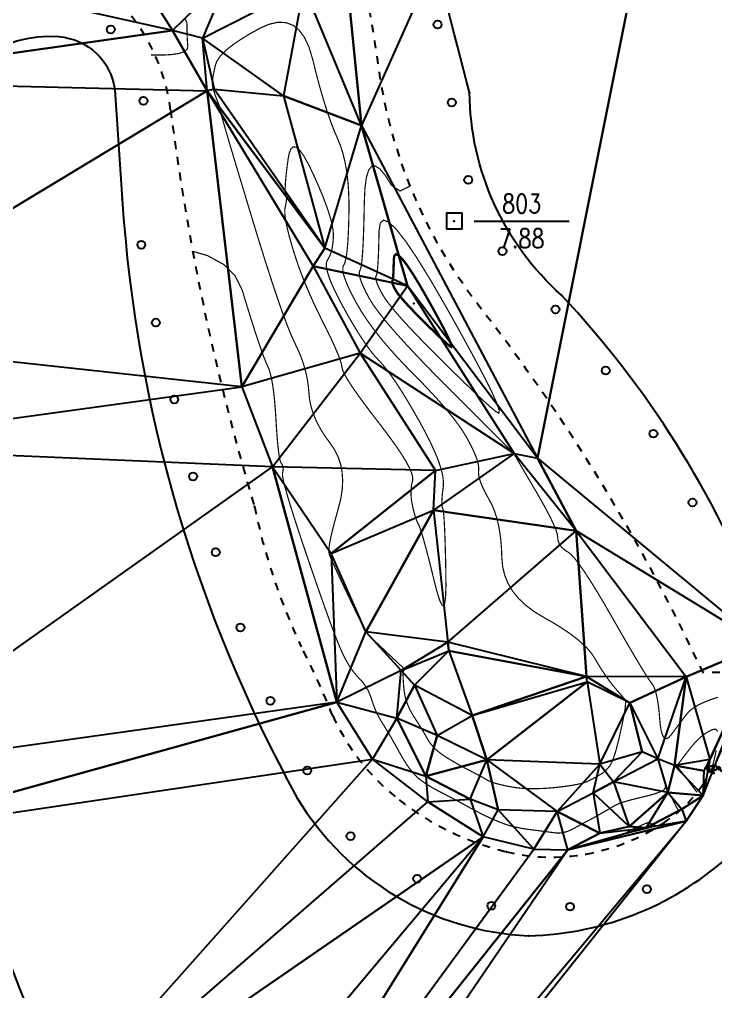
# Model space of a CAD drawing. Extents: x 1060 to 1934, y 610 to 1562.
# Drawn here: x 1314.8 to 1358.7, y 727.5 to 788.9 of the extents above; entities that cross this region are included whole.
import ezdxf
from ezdxf.enums import TextEntityAlignment as Align

# ---------------------------------------------------------------- set-up
doc = ezdxf.new("R2010")
doc.units = 0
doc.header["$LTSCALE"] = 0.5
doc.header["$PDSIZE"] = 0.2
doc.linetypes.add('X6', pattern=[2, 1, -1])
doc.layers.get('0').update_dxf_attribs({"linetype": 'CONTINUOUS'})
for name, color, linetype in [('COMPONENT', 4, 'CONTINUOUS'), ('DGX', 2, 'CONTINUOUS'), ('DLSS', 4, 'CONTINUOUS'), ('KZD', 1, 'CONTINUOUS'), ('SJW', 1, 'CONTINUOUS'), ('SXSS', 5, 'CONTINUOUS'), ('ZBTZ', 3, 'CONTINUOUS'), ('ZDH', 1, 'CONTINUOUS')]:
    doc.layers.add(name, color=color, linetype=linetype)
doc.styles.add('HZ', font='rs.shx', dxfattribs={"width": 0.8, "bigfont": 'hztxt.shx'})

# ---------------------------------------------------------------- blocks, each defined once
blk = doc.blocks.new('gcbj0612')
for p, q in [((-0.75, 0.26), (0.16, 0.53)), ((-0.57, -0.34), (0.34, -0.07))]:
    blk.add_line(p, q)
at = {"flags": 128}
for points in [[(-0.73, 0.26), (-0.77, 0.25), (-0.79, 0.23), (-0.81, 0.19), (-0.83, 0.15), (-0.84, 0.1), (-0.84, 0.05), (-0.84, -0.01), (-0.83, -0.07), (-0.81, -0.12), (-0.79, -0.18), (-0.77, -0.23), (-0.74, -0.27), (-0.7, -0.3), (-0.67, -0.33), (-0.63, -0.34), (-0.6, -0.34), (-0.57, -0.34), (-0.54, -0.32), (-0.51, -0.29), (-0.49, -0.25), (-0.48, -0.2), (-0.47, -0.15), (-0.47, -0.1), (-0.48, -0.04), (-0.49, 0.02), (-0.51, 0.07), (-0.54, 0.13), (-0.56, 0.17), (-0.6, 0.21), (-0.63, 0.24), (-0.67, 0.26), (-0.7, 0.27)], [(-0.71, 0.18), (-0.72, 0.17), (-0.75, 0.12), (-0.75, 0.04), (-0.74, -0.06), (-0.7, -0.15), (-0.66, -0.22), (-0.62, -0.25), (-0.6, -0.26), (-0.59, -0.24), (-0.57, -0.2), (-0.56, -0.12), (-0.58, -0.02), (-0.61, 0.08), (-0.66, 0.14), (-0.7, 0.17)]]:
    blk.add_lwpolyline(points, close=True, dxfattribs=at)
blk.add_lwpolyline([(0.3, -0.08), (0.33, -0.07), (0.36, -0.05), (0.38, -0.02), (0.4, 0.02), (0.41, 0.07), (0.42, 0.12), (0.41, 0.18), (0.41, 0.23), (0.39, 0.29), (0.37, 0.35), (0.35, 0.4), (0.32, 0.44), (0.28, 0.48), (0.25, 0.51), (0.21, 0.52), (0.18, 0.53), (0.15, 0.52)], dxfattribs=at)
at = {"extrusion": (0, 0, -1), "flags": 128}
blk.add_lwpolyline([(-0.4, 0.25), (-0.51, 0.28), (-0.61, 0.29), (-0.69, 0.27), (-0.77, 0.2), (-0.81, 0.09), (-0.82, -0.01), (-0.8, -0.06), (-0.76, -0.08), (-0.7, -0.09), (-0.64, -0.09), (-0.59, -0.07), (-0.57, -0.04), (-0.59, -0.01), (-0.63, 0.02), (-0.69, 0.03), (-0.75, 0.03), (-0.79, 0.02), (-0.84, -0.01), (-0.89, -0.1), (-0.91, -0.19), (-0.9, -0.29), (-0.87, -0.38)], dxfattribs=at)
blk.add_lwpolyline([(-0.09, -0.2), (-0.22, -0.54), (0.05, -0.54)], close=True)
blk = doc.blocks.new('gc170')
at = {"linetype": 'Continuous'}
blk.add_circle((0, 0), 0.5, dxfattribs=at)
blk = doc.blocks.new('gc115')
blk.add_lwpolyline([(-1, -1), (1, -1), (1, 1), (-1, 1)], close=True)
blk.add_point((0, 0))

msp = doc.modelspace()

# ---------------------------------------------------------------- linework, layer by layer
at = {"layer": 'DGX', "linetype": 'Continuous', "const_width": 0.075, "flags": 128}
for points, elevation in [([(1323.096, 786.656), (1323.819, 786.653), (1324.407, 786.686), (1324.861, 786.755), (1325.18, 786.861), (1325.365, 787.003), (1325.416, 787.181), (1325.4, 787.373), (1325.387, 787.56), (1325.377, 787.739), (1325.37, 787.912), (1325.365, 788.079), (1325.363, 788.238), (1325.363, 788.391), (1325.366, 788.538), (1325.351, 788.684), (1325.297, 788.836), (1325.202, 788.995)], 8.5), ([(1339.457, 778.381), (1338.803, 778.066), (1338.27, 778.43), (1337.882, 779.053), (1337.544, 779.46), (1337.256, 779.65), (1337.017, 779.623), (1336.827, 779.38), (1336.688, 778.92), (1336.597, 778.243), (1336.557, 777.349), (1336.539, 776.406), (1336.516, 775.578), (1336.488, 774.866), (1336.456, 774.27), (1336.419, 773.79), (1336.378, 773.426), (1336.332, 773.178), (1336.281, 773.047), (1336.243, 772.954), (1336.238, 772.825), (1336.264, 772.66), (1336.323, 772.457), (1336.413, 772.217), (1336.535, 771.941), (1336.689, 771.628), (1336.875, 771.278), (1337.129, 770.868), (1337.488, 770.374), (1337.952, 769.796), (1338.52, 769.134), (1339.193, 768.389), (1339.97, 767.559), (1340.852, 766.646), (1341.839, 765.65), (1342.813, 764.676), (1343.657, 763.831), (1344.372, 763.117), (1344.957, 762.531), (1345.412, 762.076), (1345.737, 761.75), (1345.933, 761.553), (1345.999, 761.486), (1346, 761.484), (1346.001, 761.482), (1346.002, 761.48), (1346.003, 761.479), (1346.003, 761.477), (1346.004, 761.476), (1346.004, 761.475), (1346.004, 761.474), (1346.025, 761.436), (1346.089, 761.326), (1346.197, 761.142), (1346.347, 760.885), (1346.541, 760.555), (1346.778, 760.152), (1347.057, 759.675), (1347.38, 759.126), (1347.703, 758.567), (1347.983, 758.063), (1348.22, 757.615), (1348.415, 757.221), (1348.567, 756.883), (1348.677, 756.6), (1348.744, 756.371), (1348.768, 756.198), (1348.78, 756.056), (1348.812, 755.921), (1348.864, 755.794), (1348.935, 755.674), (1349.025, 755.561), (1349.135, 755.455), (1349.265, 755.357), (1349.414, 755.267), (1349.596, 755.126), (1349.825, 754.879), (1350.102, 754.525), (1350.426, 754.065), (1350.798, 753.498), (1351.216, 752.824), (1351.682, 752.043), (1352.195, 751.156), (1352.703, 750.268), (1353.156, 749.484), (1353.554, 748.804), (1353.895, 748.229), (1354.181, 747.759), (1354.411, 747.392), (1354.586, 747.131), (1354.705, 746.973), (1354.792, 746.846), (1354.873, 746.676), (1354.946, 746.462), (1355.012, 746.205), (1355.071, 745.905), (1355.123, 745.561), (1355.168, 745.173), (1355.205, 744.742), (1355.246, 744.33), (1355.301, 743.999), (1355.37, 743.749), (1355.452, 743.58), (1355.549, 743.492), (1355.659, 743.485), (1355.783, 743.559), (1355.921, 743.715), (1356.063, 743.907), (1356.201, 744.092), (1356.335, 744.271), (1356.465, 744.443), (1356.59, 744.609), (1356.71, 744.767), (1356.827, 744.919), (1356.938, 745.064), (1357.065, 745.204), (1357.224, 745.341), (1357.417, 745.475), (1357.643, 745.606), (1357.902, 745.733), (1358.194, 745.857), (1358.52, 745.978), (1358.878, 746.096)], 8.5), ([(1356.442, 738.921), (1356.4, 738.96), (1356.356, 739.012), (1356.31, 739.078), (1356.262, 739.158), (1356.211, 739.251), (1356.158, 739.357), (1356.106, 739.465), (1356.059, 739.563), (1356.017, 739.651), (1355.979, 739.729), (1355.946, 739.796), (1355.917, 739.853), (1355.893, 739.9), (1355.874, 739.937), (1355.858, 739.968), (1355.843, 739.996), (1355.829, 740.021), (1355.816, 740.044), (1355.804, 740.064), (1355.793, 740.082), (1355.783, 740.096), (1355.774, 740.109), (1355.765, 740.122), (1355.754, 740.141), (1355.742, 740.164), (1355.728, 740.192), (1355.713, 740.225), (1355.697, 740.263), (1355.679, 740.306), (1355.66, 740.354), (1355.64, 740.398), (1355.622, 740.428), (1355.605, 740.446), (1355.589, 740.45), (1355.574, 740.441), (1355.561, 740.419), (1355.549, 740.384), (1355.538, 740.336), (1355.507, 740.28), (1355.434, 740.22), (1355.319, 740.157), (1355.163, 740.091), (1354.965, 740.022), (1354.725, 739.949), (1354.444, 739.874), (1354.12, 739.795), (1353.793, 739.716), (1353.497, 739.641), (1353.234, 739.57), (1353.003, 739.503), (1352.804, 739.44), (1352.637, 739.381), (1352.503, 739.325), (1352.401, 739.273), (1352.315, 739.223), (1352.226, 739.171), (1352.135, 739.118), (1352.043, 739.064), (1351.948, 739.009), (1351.851, 738.952), (1351.752, 738.895), (1351.651, 738.836), (1351.548, 738.776), (1351.443, 738.716), (1351.336, 738.655), (1351.226, 738.594), (1351.115, 738.532), (1351.001, 738.47), (1350.884, 738.407), (1350.766, 738.344), (1350.645, 738.28), (1350.521, 738.213), (1350.394, 738.145), (1350.264, 738.074), (1350.13, 738.002), (1349.994, 737.928), (1349.854, 737.851), (1349.711, 737.773), (1349.567, 737.7), (1349.422, 737.64), (1349.276, 737.592), (1349.13, 737.557), (1348.984, 737.534), (1348.837, 737.524), (1348.69, 737.526), (1348.542, 737.54), (1348.388, 737.562), (1348.223, 737.584), (1348.046, 737.608), (1347.857, 737.633), (1347.658, 737.659), (1347.446, 737.686), (1347.224, 737.714), (1346.989, 737.743), (1346.754, 737.775), (1346.527, 737.811), (1346.308, 737.852), (1346.099, 737.897), (1345.898, 737.946), (1345.705, 738), (1345.522, 738.058), (1345.347, 738.12), (1345.177, 738.185), (1345.011, 738.251), (1344.847, 738.319), (1344.685, 738.388), (1344.526, 738.459), (1344.37, 738.53), (1344.217, 738.603), (1344.066, 738.677), (1343.917, 738.752), (1343.77, 738.828), (1343.624, 738.904), (1343.479, 738.98), (1343.336, 739.057), (1343.194, 739.134), (1343.053, 739.212), (1342.914, 739.29), (1342.769, 739.371), (1342.612, 739.456), (1342.444, 739.547), (1342.263, 739.643), (1342.071, 739.745), (1341.867, 739.851), (1341.65, 739.962), (1341.422, 740.079), (1341.194, 740.197), (1340.979, 740.314), (1340.777, 740.43), (1340.587, 740.546), (1340.41, 740.659), (1340.245, 740.772), (1340.093, 740.884), (1339.954, 740.995), (1339.819, 741.117), (1339.68, 741.264), (1339.536, 741.435), (1339.388, 741.63), (1339.236, 741.85), (1339.079, 742.095), (1338.917, 742.364), (1338.752, 742.657), (1338.588, 742.953), (1338.432, 743.231), (1338.285, 743.49), (1338.146, 743.731), (1338.015, 743.954), (1337.892, 744.158), (1337.777, 744.344), (1337.671, 744.511), (1337.571, 744.672), (1337.477, 744.838), (1337.388, 745.01), (1337.304, 745.186), (1337.226, 745.369), (1337.153, 745.556), (1337.085, 745.749), (1337.023, 745.947), (1336.958, 746.144), (1336.883, 746.333), (1336.798, 746.513), (1336.704, 746.686), (1336.599, 746.851), (1336.485, 747.007), (1336.361, 747.156), (1336.226, 747.296), (1336.088, 747.441), (1335.952, 747.601), (1335.817, 747.777), (1335.684, 747.969), (1335.552, 748.177), (1335.422, 748.401), (1335.294, 748.641), (1335.168, 748.896), (1335.024, 749.221), (1334.843, 749.668), (1334.624, 750.237), (1334.368, 750.927), (1334.076, 751.74), (1333.745, 752.675), (1333.378, 753.732), (1332.973, 754.911), (1332.578, 756.08), (1332.24, 757.105), (1331.957, 757.987), (1331.731, 758.726), (1331.562, 759.322), (1331.449, 759.775), (1331.392, 760.085), (1331.391, 760.252), (1331.414, 760.345), (1331.428, 760.433), (1331.432, 760.518), (1331.426, 760.598), (1331.412, 760.674), (1331.388, 760.746), (1331.354, 760.814), (1331.311, 760.877), (1331.264, 760.975), (1331.218, 761.145), (1331.174, 761.389), (1331.132, 761.705), (1331.09, 762.094), (1331.051, 762.556), (1331.012, 763.091), (1330.975, 763.699), (1330.935, 764.314), (1330.888, 764.873), (1330.833, 765.375), (1330.771, 765.821), (1330.701, 766.209), (1330.623, 766.541), (1330.538, 766.816), (1330.446, 767.034), (1330.337, 767.274), (1330.202, 767.615), (1330.042, 768.058), (1329.856, 768.601), (1329.644, 769.246), (1329.406, 769.991), (1329.143, 770.838), (1328.855, 771.786), (1328.41, 772.696), (1327.678, 773.43), (1326.66, 773.987), (1325.723, 774.26)], 8.5), ([(1358.862, 743.93), (1358.77, 744.066), (1358.618, 744.074), (1358.435, 744.005), (1358.25, 743.911), (1358.063, 743.793), (1357.874, 743.649), (1357.683, 743.481), (1357.49, 743.288), (1357.296, 743.07), (1357.099, 742.827), (1356.914, 742.587), (1356.753, 742.378), (1356.616, 742.201), (1356.504, 742.054), (1356.417, 741.939), (1356.353, 741.854), (1356.314, 741.801), (1356.3, 741.779), (1356.302, 741.767), (1356.312, 741.746), (1356.33, 741.716), (1356.356, 741.677), (1356.391, 741.628), (1356.433, 741.57), (1356.484, 741.502), (1356.543, 741.425), (1356.61, 741.339), (1356.682, 741.245), (1356.761, 741.143), (1356.846, 741.032), (1356.938, 740.912), (1357.036, 740.785), (1357.14, 740.649), (1357.25, 740.504), (1357.357, 740.364), (1357.451, 740.24), (1357.531, 740.132), (1357.561, 740.092)], 9), ([(1358.461, 741.454), (1358.633, 742.099), (1358.78, 742.75)], 9)]:
    msp.add_lwpolyline(points, dxfattribs=dict(at, elevation=elevation))
for points in [[(1333.296, 786.388), (1333.495, 785.585), (1333.693, 784.833), (1333.89, 784.132), (1334.086, 783.482), (1334.281, 782.884), (1334.476, 782.336), (1334.67, 781.84), (1334.863, 781.395), (1335.043, 780.955), (1335.198, 780.475), (1335.327, 779.954), (1335.43, 779.393), (1335.508, 778.792), (1335.56, 778.15), (1335.587, 777.468), (1335.588, 776.746), (1335.572, 776.043), (1335.55, 775.421), (1335.519, 774.879), (1335.481, 774.418), (1335.436, 774.038), (1335.383, 773.737), (1335.323, 773.518), (1335.255, 773.378), (1335.205, 773.255), (1335.198, 773.082), (1335.233, 772.859), (1335.312, 772.587), (1335.433, 772.265), (1335.597, 771.895), (1335.804, 771.474), (1336.053, 771.004), (1336.347, 770.501), (1336.686, 769.981), (1337.069, 769.444), (1337.498, 768.89), (1337.972, 768.318), (1338.491, 767.73), (1339.055, 767.124), (1339.663, 766.501), (1340.268, 765.886), (1340.821, 765.304), (1341.32, 764.754), (1341.766, 764.237), (1342.159, 763.753), (1342.499, 763.301), (1342.787, 762.882), (1343.021, 762.495), (1343.215, 762.139), (1343.38, 761.811), (1343.517, 761.511), (1343.625, 761.239), (1343.705, 760.995), (1343.756, 760.779), (1343.779, 760.591), (1343.773, 760.432), (1343.766, 760.275), (1343.785, 760.097), (1343.83, 759.896), (1343.901, 759.674), (1343.998, 759.431), (1344.121, 759.165), (1344.269, 758.878), (1344.444, 758.569), (1344.621, 758.233), (1344.775, 757.862), (1344.908, 757.458), (1345.018, 757.02), (1345.107, 756.548), (1345.173, 756.043), (1345.217, 755.503), (1345.239, 754.93), (1345.29, 754.355), (1345.42, 753.809), (1345.628, 753.293), (1345.915, 752.807), (1346.282, 752.35), (1346.727, 751.923), (1347.251, 751.526), (1347.854, 751.159), (1348.467, 750.81), (1349.021, 750.468), (1349.515, 750.134), (1349.949, 749.808), (1350.324, 749.489), (1350.64, 749.177), (1350.896, 748.873), (1351.093, 748.577), (1351.26, 748.291), (1351.426, 748.018), (1351.591, 747.758), (1351.756, 747.511), (1351.92, 747.278), (1352.084, 747.058), (1352.247, 746.851), (1352.409, 746.657), (1352.561, 746.481), (1352.693, 746.329), (1352.805, 746.199), (1352.897, 746.091), (1352.968, 746.007), (1353.02, 745.946), (1353.051, 745.907), (1353.062, 745.891), (1353.063, 745.881), (1353.062, 745.859), (1353.06, 745.826), (1353.057, 745.78), (1353.053, 745.723), (1353.047, 745.654), (1353.04, 745.573), (1353.032, 745.481), (1353.019, 745.365), (1352.996, 745.216), (1352.964, 745.033), (1352.923, 744.816), (1352.872, 744.564), (1352.811, 744.279), (1352.741, 743.96), (1352.662, 743.607), (1352.579, 743.255), (1352.498, 742.937), (1352.419, 742.655), (1352.342, 742.408), (1352.267, 742.195), (1352.194, 742.018), (1352.124, 741.876), (1352.055, 741.769), (1351.988, 741.683), (1351.92, 741.603), (1351.853, 741.529), (1351.786, 741.462), (1351.719, 741.401), (1351.652, 741.346), (1351.586, 741.297), (1351.519, 741.255), (1351.449, 741.214), (1351.372, 741.17), (1351.287, 741.122), (1351.194, 741.07), (1351.095, 741.015), (1350.988, 740.956), (1350.873, 740.894), (1350.752, 740.829), (1350.608, 740.763), (1350.428, 740.701), (1350.212, 740.641), (1349.959, 740.585), (1349.67, 740.532), (1349.344, 740.483), (1348.982, 740.436), (1348.583, 740.393), (1348.175, 740.358), (1347.783, 740.334), (1347.407, 740.323), (1347.048, 740.323), (1346.705, 740.335), (1346.379, 740.36), (1346.069, 740.396), (1345.776, 740.445), (1345.503, 740.499), (1345.253, 740.555), (1345.027, 740.611), (1344.825, 740.667), (1344.646, 740.725), (1344.492, 740.783), (1344.36, 740.841), (1344.253, 740.9), (1344.154, 740.961), (1344.049, 741.023), (1343.937, 741.086), (1343.819, 741.151), (1343.695, 741.218), (1343.565, 741.287), (1343.428, 741.356), (1343.285, 741.428), (1343.134, 741.504), (1342.973, 741.588), (1342.803, 741.68), (1342.623, 741.78), (1342.433, 741.888), (1342.234, 742.003), (1342.026, 742.126), (1341.808, 742.257), (1341.593, 742.394), (1341.395, 742.534), (1341.214, 742.678), (1341.049, 742.825), (1340.901, 742.976), (1340.769, 743.13), (1340.654, 743.287), (1340.556, 743.448), (1340.463, 743.614), (1340.364, 743.784), (1340.261, 743.96), (1340.152, 744.141), (1340.037, 744.327), (1339.917, 744.518), (1339.792, 744.715), (1339.662, 744.916), (1339.535, 745.123), (1339.423, 745.334), (1339.326, 745.551), (1339.242, 745.772), (1339.172, 745.999), (1339.117, 746.231), (1339.075, 746.467), (1339.048, 746.709), (1339.031, 746.939), (1339.017, 747.142), (1339.009, 747.317), (1339.005, 747.464), (1339.006, 747.584), (1339.012, 747.676), (1339.022, 747.741), (1339.037, 747.778), (1339.053, 747.8), (1339.066, 747.819), (1339.077, 747.836), (1339.084, 747.851), (1339.09, 747.862), (1339.092, 747.871), (1339.092, 747.878), (1339.09, 747.882), (1339.069, 747.901), (1339.016, 747.95), (1338.929, 748.031), (1338.81, 748.143), (1338.658, 748.286), (1338.473, 748.461), (1338.255, 748.667), (1338.004, 748.904), (1337.751, 749.143), (1337.526, 749.355), (1337.331, 749.54), (1337.164, 749.698), (1337.026, 749.829), (1336.917, 749.932), (1336.837, 750.009), (1336.785, 750.059), (1336.734, 750.129), (1336.653, 750.265), (1336.543, 750.467), (1336.404, 750.736), (1336.236, 751.072), (1336.038, 751.473), (1335.812, 751.942), (1335.556, 752.477), (1335.301, 753.015), (1335.074, 753.496), (1334.878, 753.918), (1334.711, 754.281), (1334.573, 754.586), (1334.465, 754.832), (1334.387, 755.02), (1334.338, 755.15), (1334.317, 755.283), (1334.323, 755.481), (1334.356, 755.745), (1334.416, 756.074), (1334.503, 756.469), (1334.617, 756.928), (1334.758, 757.453), (1334.926, 758.044), (1335.076, 758.653), (1335.165, 759.235), (1335.191, 759.789), (1335.156, 760.315), (1335.06, 760.814), (1334.901, 761.284), (1334.681, 761.728), (1334.399, 762.143), (1334.105, 762.544), (1333.847, 762.943), (1333.625, 763.342), (1333.439, 763.739), (1333.29, 764.135), (1333.177, 764.53), (1333.1, 764.923), (1333.06, 765.315), (1333.027, 765.707), (1332.972, 766.099), (1332.895, 766.49), (1332.795, 766.882), (1332.674, 767.274), (1332.53, 767.666), (1332.364, 768.058), (1332.177, 768.451), (1331.959, 768.92), (1331.705, 769.545), (1331.414, 770.325), (1331.087, 771.259), (1330.722, 772.349), (1330.321, 773.593), (1329.883, 774.992), (1329.409, 776.547), (1328.947, 778.078), (1328.547, 779.408), (1328.21, 780.537), (1327.936, 781.464), (1327.723, 782.191), (1327.574, 782.716), (1327.486, 783.041), (1327.461, 783.164), (1327.463, 783.195), (1327.457, 783.242), (1327.442, 783.306), (1327.418, 783.385), (1327.386, 783.481), (1327.346, 783.593), (1327.297, 783.722), (1327.239, 783.867), (1327.181, 784.015), (1327.13, 784.154), (1327.085, 784.284), (1327.048, 784.405), (1327.017, 784.517), (1326.993, 784.62), (1326.976, 784.713), (1326.966, 784.797), (1326.964, 784.887), (1326.969, 784.995), (1326.982, 785.122), (1327.003, 785.268), (1327.031, 785.433), (1327.067, 785.617), (1327.111, 785.82), (1327.163, 786.042), (1327.256, 786.28), (1327.421, 786.532), (1327.659, 786.798), (1327.97, 787.078), (1328.354, 787.371), (1328.811, 787.678), (1329.341, 788), (1329.943, 788.335), (1330.555, 788.603), (1331.112, 788.726), (1331.613, 788.702), (1332.06, 788.532), (1332.452, 788.215), (1332.788, 787.752), (1333.07, 787.143)], [(1333.316, 779.171), (1333.622, 778.489), (1333.887, 777.862), (1334.11, 777.291), (1334.291, 776.775), (1334.432, 776.315), (1334.531, 775.911), (1334.589, 775.562), (1334.605, 775.269), (1334.596, 775.012), (1334.576, 774.773), (1334.545, 774.552), (1334.503, 774.349), (1334.451, 774.162), (1334.388, 773.994), (1334.314, 773.843), (1334.23, 773.71), (1334.167, 773.555), (1334.158, 773.338), (1334.202, 773.058), (1334.301, 772.717), (1334.453, 772.314), (1334.658, 771.848), (1334.918, 771.321), (1335.231, 770.731), (1335.564, 770.135), (1335.883, 769.589), (1336.187, 769.092), (1336.476, 768.645), (1336.751, 768.248), (1337.011, 767.9), (1337.257, 767.601), (1337.488, 767.353), (1337.724, 767.097), (1337.984, 766.776), (1338.268, 766.391), (1338.575, 765.943), (1338.906, 765.429), (1339.262, 764.852), (1339.64, 764.21), (1340.043, 763.505), (1340.429, 762.795), (1340.759, 762.14), (1341.031, 761.542), (1341.247, 761), (1341.406, 760.513), (1341.508, 760.083), (1341.554, 759.708), (1341.542, 759.39), (1341.507, 759.114), (1341.48, 758.867), (1341.463, 758.651), (1341.454, 758.464), (1341.454, 758.307), (1341.463, 758.179), (1341.481, 758.081), (1341.508, 758.013), (1341.539, 757.903), (1341.567, 757.68), (1341.595, 757.343), (1341.62, 756.892), (1341.644, 756.328), (1341.666, 755.651), (1341.687, 754.86), (1341.706, 753.956), (1341.71, 753.105), (1341.688, 752.477), (1341.639, 752.07), (1341.563, 751.885), (1341.46, 751.922), (1341.33, 752.18), (1341.174, 752.66), (1340.99, 753.362), (1340.802, 754.13), (1340.632, 754.809), (1340.479, 755.399), (1340.344, 755.899), (1340.227, 756.311), (1340.127, 756.634), (1340.045, 756.867), (1339.981, 757.012), (1339.926, 757.118), (1339.873, 757.239), (1339.821, 757.374), (1339.771, 757.523), (1339.722, 757.686), (1339.675, 757.863), (1339.629, 758.055), (1339.585, 758.26), (1339.547, 758.469), (1339.521, 758.673), (1339.507, 758.871), (1339.503, 759.063), (1339.512, 759.25), (1339.531, 759.431), (1339.563, 759.606), (1339.605, 759.775), (1339.615, 759.978), (1339.546, 760.252), (1339.398, 760.599), (1339.173, 761.017), (1338.869, 761.507), (1338.487, 762.069), (1338.026, 762.703), (1337.488, 763.409), (1336.946, 764.113), (1336.475, 764.742), (1336.075, 765.295), (1335.747, 765.773), (1335.489, 766.176), (1335.303, 766.503), (1335.189, 766.755), (1335.145, 766.932), (1335.119, 767.099), (1335.056, 767.324), (1334.957, 767.605), (1334.82, 767.944), (1334.647, 768.339), (1334.437, 768.791), (1334.191, 769.301), (1333.907, 769.867), (1333.614, 770.458), (1333.339, 771.041), (1333.081, 771.617), (1332.841, 772.184), (1332.619, 772.744), (1332.414, 773.296), (1332.227, 773.84), (1332.057, 774.376), (1331.909, 774.883), (1331.785, 775.341), (1331.686, 775.75), (1331.612, 776.109), (1331.562, 776.418), (1331.537, 776.678), (1331.537, 776.889), (1331.562, 777.05), (1331.595, 777.182), (1331.62, 777.306), (1331.636, 777.422), (1331.644, 777.53), (1331.645, 777.63), (1331.636, 777.721), (1331.62, 777.805), (1331.595, 777.88), (1331.573, 777.977), (1331.562, 778.125), (1331.563, 778.324), (1331.576, 778.574), (1331.6, 778.876), (1331.637, 779.229), (1331.685, 779.633), (1331.746, 780.088), (1331.828, 780.495), (1331.943, 780.753), (1332.091, 780.861), (1332.271, 780.821), (1332.484, 780.632), (1332.729, 780.294), (1333.006, 779.807)], [(1341.754, 770.687), (1340.763, 772.403), (1339.903, 773.801), (1339.174, 774.883), (1338.575, 775.649), (1338.107, 776.098), (1337.77, 776.23), (1337.563, 776.046), (1337.488, 775.545), (1337.476, 774.924), (1337.461, 774.38), (1337.443, 773.911), (1337.422, 773.519), (1337.397, 773.204), (1337.37, 772.964), (1337.34, 772.801), (1337.306, 772.715), (1337.281, 772.654), (1337.278, 772.569), (1337.295, 772.46), (1337.334, 772.327), (1337.393, 772.169), (1337.473, 771.988), (1337.575, 771.782), (1337.697, 771.551), (1337.865, 771.281), (1338.101, 770.956), (1338.407, 770.575), (1338.782, 770.138), (1339.226, 769.646), (1339.74, 769.099), (1340.322, 768.496), (1340.974, 767.837), (1341.635, 767.179), (1342.246, 766.577), (1342.806, 766.031), (1343.316, 765.541), (1343.775, 765.107), (1344.183, 764.73), (1344.541, 764.408), (1344.849, 764.143), (1345.048, 764.038), (1345.079, 764.196), (1344.943, 764.618), (1344.64, 765.304), (1344.17, 766.254), (1343.532, 767.468), (1342.726, 768.946)], [(1354.646, 738.15), (1354.627, 738.173), (1354.598, 738.187), (1354.559, 738.191), (1354.509, 738.187), (1354.448, 738.173), (1354.376, 738.15), (1354.294, 738.118), (1354.202, 738.077), (1354.107, 738.034), (1354.02, 737.993), (1353.939, 737.956), (1353.865, 737.923), (1353.797, 737.893), (1353.737, 737.866), (1353.683, 737.843), (1353.636, 737.823), (1353.591, 737.804), (1353.542, 737.782), (1353.49, 737.758), (1353.435, 737.731), (1353.376, 737.702), (1353.314, 737.67), (1353.249, 737.636), (1353.181, 737.599), (1353.132, 737.568), (1353.127, 737.549), (1353.164, 737.544), (1353.245, 737.551), (1353.369, 737.572), (1353.537, 737.606), (1353.747, 737.653), (1354.001, 737.713), (1354.255, 737.776), (1354.47, 737.831), (1354.643, 737.879), (1354.776, 737.92), (1354.868, 737.953), (1354.919, 737.979), (1354.93, 737.998), (1354.9, 738.009), (1354.852, 738.018), (1354.808, 738.03), (1354.77, 738.044), (1354.736, 738.06), (1354.706, 738.079), (1354.681, 738.1), (1354.661, 738.124)]]:
    msp.add_lwpolyline(points, close=True, dxfattribs=at)
at = {"layer": 'DGX', "color": 3, "linetype": 'Continuous', "const_width": 0.15, "flags": 128}
msp.add_lwpolyline([(1340.465, 771.41), (1339.99, 772.233), (1339.577, 772.904), (1339.227, 773.423), (1338.94, 773.79), (1338.716, 774.006), (1338.554, 774.069), (1338.455, 773.981), (1338.419, 773.741), (1338.413, 773.443), (1338.406, 773.182), (1338.397, 772.957), (1338.387, 772.769), (1338.375, 772.618), (1338.362, 772.503), (1338.348, 772.425), (1338.332, 772.383), (1338.32, 772.354), (1338.318, 772.313), (1338.326, 772.261), (1338.345, 772.197), (1338.373, 772.121), (1338.412, 772.034), (1338.46, 771.935), (1338.519, 771.825), (1338.599, 771.695), (1338.713, 771.539), (1338.86, 771.356), (1339.04, 771.147), (1339.253, 770.911), (1339.499, 770.648), (1339.778, 770.359), (1340.091, 770.043), (1340.408, 769.727), (1340.701, 769.439), (1340.97, 769.177), (1341.214, 768.942), (1341.435, 768.734), (1341.631, 768.553), (1341.802, 768.398), (1341.95, 768.271), (1342.045, 768.22), (1342.06, 768.296), (1341.995, 768.499), (1341.85, 768.828), (1341.624, 769.284), (1341.318, 769.866), (1340.932, 770.575)], close=True, dxfattribs=at)
at = {"layer": 'DLSS', "linetype": 'X6', "flags": 128}
msp.add_lwpolyline([(1359.013, 747.655), (1357.933, 747.671, 0.056511), (1343.805, 770.804, -0.135754), (1337.395, 786.419, 0.013964), (1334.273, 803.346, 0.003677), (1333.736, 806.251, -0.039369), (1329.227, 835.59, 0.191592), (1320.984, 861.714, -0.504911), (1327.546, 875.774), (1333.277, 875.203), (1337.942, 873.382), (1343.503, 868.944), (1347.809, 862.652, 0.027304), (1356.467, 845.271, 0.149524), (1360.215, 840.375, 0.301028), (1365.692, 842.97, 0.096731), (1371.465, 853.224, 0.180929), (1370.554, 863.478)], format="xyb", dxfattribs=at)
at = {"layer": 'DLSS', "linetype": 'X6'}
msp.add_lwpolyline([(1316.338, 715.651, -0.048583), (1309.223, 729.163, -0.012072), (1305.245, 740.327, -0.021134), (1303.401, 746.842, -0.039173), (1302.289, 753.944, -0.02143), (1301.841, 767.063, -0.054828), (1303.238, 778.823, -0.072981), (1306.492, 787.125, -0.116391), (1312.246, 792.002, -0.199981), (1318.384, 792.129, -0.23601), (1324.327, 783.19, 0.041121), (1329.62, 758.145, 0.059703), (1332.58, 749.291, -0.0236), (1334.564, 744.921, 0.119801), (1338.754, 739.616, 0.107143), (1345.54, 736.335, 0.104794), (1350.557, 736.194, 0.099977), (1355.438, 738.144, 0.097378), (1357.886, 740.534, 0.082328), (1359.601, 744.188)], format="xyb", dxfattribs=at)
at = {"layer": 'KZD', "linetype": 'Continuous'}
msp.add_line((1343.49, 776.17), (1349.49, 776.17), dxfattribs=at)
at = {"layer": 'SJW', "linetype": 'Continuous'}
for points in [[(1334.286, 803.339, 7.896), (1364.06, 844.124, 8.64), (1336.378, 782.202, 8.633)], [(1364.06, 844.124, 8.64), (1336.378, 782.202, 8.633), (1347.485, 761.197, 8.216)], [(1364.06, 844.124, 8.64), (1347.485, 761.197, 8.216), (1361.692, 749.433, 7.865)], [(1334.286, 803.339, 7.896), (1336.378, 782.202, 8.633), (1332.738, 790.975, 8.904)], [(1319.73, 795.653, 9.232), (1324.446, 788.194, 8.142), (1304.67, 792.626, 9.675)], [(1328.026, 791.691, 9.508), (1319.73, 795.653, 9.232), (1324.446, 788.194, 8.142)], [(1324.446, 788.194, 8.142), (1304.67, 792.626, 9.675), (1301.832, 785.006, 9.231)], [(1328.026, 791.691, 9.508), (1326.332, 787.716, 8.89), (1324.446, 788.194, 8.142)], [(1332.738, 790.975, 8.904), (1328.026, 791.691, 9.508), (1326.332, 787.716, 8.89)], [(1332.738, 790.975, 8.904), (1331.451, 784.08, 9.424), (1326.332, 787.716, 8.89)], [(1336.378, 782.202, 8.633), (1332.738, 790.975, 8.904), (1331.451, 784.08, 9.424)], [(1324.446, 788.194, 8.142), (1301.832, 785.006, 9.231), (1326.641, 784.387, 8.9)], [(1326.332, 787.716, 8.89), (1324.446, 788.194, 8.142), (1326.641, 784.387, 8.9)], [(1331.451, 784.08, 9.424), (1326.332, 787.716, 8.89), (1327.084, 784.502, 9.026)], [(1326.332, 787.716, 8.89), (1327.084, 784.502, 9.026), (1326.641, 784.387, 8.9)], [(1326.641, 784.387, 8.9), (1300.73, 768.75, 8.375), (1301.832, 785.006, 9.231)], [(1326.641, 784.387, 8.9), (1328.826, 765.708, 8.032), (1300.73, 768.75, 8.375)], [(1334.059, 774.448, 9.778), (1327.084, 784.502, 9.026), (1326.641, 784.387, 8.9)], [(1334.059, 774.448, 9.778), (1326.641, 784.387, 8.9), (1333.339, 773.325, 9.742)], [(1326.641, 784.387, 8.9), (1333.339, 773.325, 9.742), (1328.826, 765.708, 8.032)], [(1331.451, 784.08, 9.424), (1334.059, 774.448, 9.778), (1327.084, 784.502, 9.026)], [(1336.378, 782.202, 8.633), (1331.451, 784.08, 9.424), (1334.059, 774.448, 9.778)], [(1336.378, 782.202, 8.633), (1339.277, 772.077, 7.039), (1334.059, 774.448, 9.778)], [(1336.378, 782.202, 8.633), (1347.485, 761.197, 8.216), (1339.277, 772.077, 7.039)], [(1339.277, 772.077, 7.039), (1334.059, 774.448, 9.778), (1333.339, 773.325, 9.742)], [(1333.339, 773.325, 9.742), (1336.292, 767.821, 9.775), (1328.826, 765.708, 8.032)], [(1339.277, 772.077, 7.039), (1333.339, 773.325, 9.742), (1336.292, 767.821, 9.775)], [(1339.277, 772.077, 7.039), (1346.017, 761.48, 8.497), (1336.292, 767.821, 9.775)], [(1347.485, 761.197, 8.216), (1339.277, 772.077, 7.039), (1346.017, 761.48, 8.497)], [(1328.826, 765.708, 8.032), (1300.73, 768.75, 8.375), (1301.307, 761.919, 8.326)], [(1336.292, 767.821, 9.775), (1328.826, 765.708, 8.032), (1330.755, 760.649, 8.41)], [(1336.292, 767.821, 9.775), (1341.052, 760.413, 9.651), (1330.755, 760.649, 8.41)], [(1346.017, 761.48, 8.497), (1336.292, 767.821, 9.775), (1341.052, 760.413, 9.651)], [(1328.826, 765.708, 8.032), (1330.755, 760.649, 8.41), (1301.307, 761.919, 8.326)], [(1330.755, 760.649, 8.41), (1301.307, 761.919, 8.326), (1303.605, 741.399, 8.477)], [(1349.925, 756.614, 8.336), (1346.017, 761.48, 8.497), (1340.921, 757.902, 9.6)], [(1346.017, 761.48, 8.497), (1340.921, 757.902, 9.6), (1341.052, 760.413, 9.651)], [(1347.485, 761.197, 8.216), (1349.925, 756.614, 8.336), (1346.017, 761.48, 8.497)], [(1347.485, 761.197, 8.216), (1361.692, 749.433, 7.865), (1349.925, 756.614, 8.336)], [(1330.755, 760.649, 8.41), (1334.832, 745.796, 8.067), (1303.605, 741.399, 8.477)], [(1341.052, 760.413, 9.651), (1330.755, 760.649, 8.41), (1334.458, 755.171, 9.044)], [(1330.755, 760.649, 8.41), (1334.458, 755.171, 9.044), (1334.832, 745.796, 8.067)], [(1340.921, 757.902, 9.6), (1341.052, 760.413, 9.651), (1334.458, 755.171, 9.044)], [(1340.921, 757.902, 9.6), (1336.647, 750.228, 9.005), (1334.458, 755.171, 9.044)], [(1340.921, 757.902, 9.6), (1341.838, 749.566, 9.493), (1336.647, 750.228, 9.005)], [(1349.925, 756.614, 8.336), (1340.921, 757.902, 9.6), (1341.838, 749.566, 9.493)], [(1349.925, 756.614, 8.336), (1350.595, 747.411, 9.226), (1341.838, 749.566, 9.493)], [(1361.692, 749.433, 7.865), (1349.925, 756.614, 8.336), (1356.874, 747.382, 8.009)], [(1349.925, 756.614, 8.336), (1356.874, 747.382, 8.009), (1350.595, 747.411, 9.226)], [(1336.647, 750.228, 9.005), (1334.458, 755.171, 9.044), (1334.832, 745.796, 8.067)], [(1336.647, 750.228, 9.005), (1338.883, 747.778, 8.966), (1334.832, 745.796, 8.067)], [(1341.838, 749.566, 9.493), (1336.647, 750.228, 9.005), (1338.883, 747.778, 8.966)], [(1341.838, 749.566, 9.493), (1338.883, 747.778, 8.966), (1341.902, 749.038, 9.427)], [(1338.883, 747.778, 8.966), (1341.902, 749.038, 9.427), (1339.728, 746.856, 9.304)], [(1341.902, 749.038, 9.427), (1343.375, 744.934, 9.365), (1339.728, 746.856, 9.304)], [(1350.595, 747.411, 9.226), (1341.838, 749.566, 9.493), (1341.902, 749.038, 9.427)], [(1350.595, 747.411, 9.226), (1341.902, 749.038, 9.427), (1343.375, 744.934, 9.365)], [(1361.692, 749.433, 7.865), (1356.874, 747.382, 8.009), (1358.372, 742.169, 9.471)], [(1361.692, 749.433, 7.865), (1358.372, 742.169, 9.471), (1357.954, 739.889, 9.066)], [(1338.883, 747.778, 8.966), (1334.832, 745.796, 8.067), (1338.62, 744.779, 8.742)], [(1338.883, 747.778, 8.966), (1339.728, 746.856, 9.304), (1338.62, 744.779, 8.742)], [(1350.595, 747.411, 9.226), (1343.375, 744.934, 9.365), (1350.636, 747.079, 9.231)], [(1356.874, 747.382, 8.009), (1350.595, 747.411, 9.226), (1353.319, 745.749, 8.976)], [(1350.595, 747.411, 9.226), (1353.319, 745.749, 8.976), (1350.636, 747.079, 9.231)], [(1356.874, 747.382, 8.009), (1353.319, 745.749, 8.976), (1355.095, 742.216, 8.579)], [(1356.874, 747.382, 8.009), (1356.147, 741.777, 8.963), (1355.095, 742.216, 8.579)], [(1356.874, 747.382, 8.009), (1358.372, 742.169, 9.471), (1356.147, 741.777, 8.963)], [(1339.728, 746.856, 9.304), (1341.165, 743.681, 9.159), (1338.62, 744.779, 8.742)], [(1343.375, 744.934, 9.365), (1339.728, 746.856, 9.304), (1341.165, 743.681, 9.159)], [(1343.375, 744.934, 9.365), (1350.636, 747.079, 9.231), (1344.303, 742.151, 9.216)], [(1350.636, 747.079, 9.231), (1351.435, 741.861, 9.117), (1344.303, 742.151, 9.216)], [(1353.319, 745.749, 8.976), (1350.636, 747.079, 9.231), (1351.435, 741.861, 9.117)], [(1334.832, 745.796, 8.067), (1303.605, 741.399, 8.477), (1304.328, 737.316, 8.404)], [(1334.832, 745.796, 8.067), (1304.328, 737.316, 8.404), (1337.069, 742.193, 8.047)], [(1334.832, 745.796, 8.067), (1338.62, 744.779, 8.742), (1337.069, 742.193, 8.047)], [(1353.319, 745.749, 8.976), (1354.105, 742.659, 8.766), (1351.435, 741.861, 9.117)], [(1353.319, 745.749, 8.976), (1355.095, 742.216, 8.579), (1354.105, 742.659, 8.766)], [(1338.62, 744.779, 8.742), (1337.069, 742.193, 8.047), (1340.442, 741.107, 8.696)], [(1341.165, 743.681, 9.159), (1338.62, 744.779, 8.742), (1340.442, 741.107, 8.696)], [(1343.375, 744.934, 9.365), (1344.303, 742.151, 9.216), (1341.165, 743.681, 9.159)], [(1344.303, 742.151, 9.216), (1341.165, 743.681, 9.159), (1340.442, 741.107, 8.696)], [(1354.105, 742.659, 8.766), (1351.435, 741.861, 9.117), (1352.294, 740.759, 8.83)], [(1355.095, 742.216, 8.579), (1354.105, 742.659, 8.766), (1352.294, 740.759, 8.83)], [(1304.328, 737.316, 8.404), (1337.069, 742.193, 8.047), (1314.797, 717.086, 8.158)], [(1337.069, 742.193, 8.047), (1314.797, 717.086, 8.158), (1340.568, 739.5, 8.126)], [(1337.069, 742.193, 8.047), (1340.442, 741.107, 8.696), (1340.568, 739.5, 8.126)], [(1344.303, 742.151, 9.216), (1340.442, 741.107, 8.696), (1343.235, 739.653, 8.683)], [(1344.303, 742.151, 9.216), (1345.008, 738.994, 8.758), (1343.235, 739.653, 8.683)], [(1351.435, 741.861, 9.117), (1344.303, 742.151, 9.216), (1348.731, 738.891, 8.85)], [(1344.303, 742.151, 9.216), (1348.731, 738.891, 8.85), (1345.008, 738.994, 8.758)], [(1351.435, 741.861, 9.117), (1348.731, 738.891, 8.85), (1351.005, 740.055, 8.84)], [(1351.435, 741.861, 9.117), (1352.294, 740.759, 8.83), (1351.005, 740.055, 8.84)], [(1355.095, 742.216, 8.579), (1355.72, 740.072, 8.477), (1352.294, 740.759, 8.83)], [(1356.147, 741.777, 8.963), (1355.095, 742.216, 8.579), (1355.72, 740.072, 8.477)], [(1357.954, 739.889, 9.066), (1356.147, 741.777, 8.963), (1355.72, 740.072, 8.477)], [(1358.372, 742.169, 9.471), (1356.147, 741.777, 8.963), (1358.024, 741.445, 9.447)], [(1357.954, 739.889, 9.066), (1358.024, 741.445, 9.447), (1356.147, 741.777, 8.963)], [(1358.372, 742.169, 9.471), (1357.954, 739.889, 9.066), (1358.024, 741.445, 9.447)], [(1340.442, 741.107, 8.696), (1340.568, 739.5, 8.126), (1343.235, 739.653, 8.683)], [(1352.294, 740.759, 8.83), (1353.283, 737.933, 8.105), (1351.005, 740.055, 8.84)], [(1355.72, 740.072, 8.477), (1352.294, 740.759, 8.83), (1353.283, 737.933, 8.105)], [(1348.731, 738.891, 8.85), (1351.005, 740.055, 8.84), (1351.423, 737.506, 8.245)], [(1353.283, 737.933, 8.105), (1351.005, 740.055, 8.84), (1351.423, 737.506, 8.245)], [(1355.72, 740.072, 8.477), (1353.283, 737.933, 8.105), (1354.343, 737.857, 7.894)], [(1355.72, 740.072, 8.477), (1356.606, 739.024, 8.569), (1354.343, 737.857, 7.894)], [(1357.954, 739.889, 9.066), (1355.72, 740.072, 8.477), (1356.606, 739.024, 8.569)], [(1357.954, 739.889, 9.066), (1356.606, 739.024, 8.569), (1356.868, 738.262, 8.247)], [(1314.797, 717.086, 8.158), (1340.568, 739.5, 8.126), (1344.053, 737.284, 8.042)], [(1343.235, 739.653, 8.683), (1344.053, 737.284, 8.042), (1340.568, 739.5, 8.126)], [(1345.008, 738.994, 8.758), (1343.235, 739.653, 8.683), (1344.053, 737.284, 8.042)], [(1345.008, 738.994, 8.758), (1347.257, 736.502, 8.19), (1344.053, 737.284, 8.042)], [(1348.731, 738.891, 8.85), (1345.008, 738.994, 8.758), (1347.257, 736.502, 8.19)], [(1348.731, 738.891, 8.85), (1347.257, 736.502, 8.19), (1349.415, 736.457, 8.256)], [(1348.731, 738.891, 8.85), (1351.423, 737.506, 8.245), (1349.415, 736.457, 8.256)], [(1356.606, 739.024, 8.569), (1356.868, 738.262, 8.247), (1354.343, 737.857, 7.894)], [(1323.462, 698.349, 7.975), (1356.868, 738.262, 8.247), (1323.41, 696.255, 7.884)], [(1349.415, 736.457, 8.256), (1323.462, 698.349, 7.975), (1356.868, 738.262, 8.247)], [(1349.415, 736.457, 8.256), (1356.868, 738.262, 8.247), (1354.343, 737.857, 7.894)], [(1351.423, 737.506, 8.245), (1354.343, 737.857, 7.894), (1349.415, 736.457, 8.256)], [(1353.283, 737.933, 8.105), (1351.423, 737.506, 8.245), (1354.343, 737.857, 7.894)], [(1314.797, 717.086, 8.158), (1344.053, 737.284, 8.042), (1319.127, 707.566, 8.584)], [(1344.053, 737.284, 8.042), (1319.127, 707.566, 8.584), (1322.94, 703.272, 7.9)], [(1344.053, 737.284, 8.042), (1322.94, 703.272, 7.9), (1347.257, 736.502, 8.19)], [(1322.94, 703.272, 7.9), (1347.257, 736.502, 8.19), (1349.415, 736.457, 8.256)], [(1322.94, 703.272, 7.9), (1349.415, 736.457, 8.256), (1323.462, 698.349, 7.975)]]:
    msp.add_polyline3d(points, close=True, dxfattribs=at)
at = {"layer": 'SXSS', "linetype": 'Continuous', "flags": 128}
for points in [[(1363.179, 743.935), (1362.969, 747.725, 0.052439), (1361.58, 751.561, 0.094918), (1349.011, 771.482, -0.21136), (1343.201, 784.28, -0.006835), (1340.243, 796.018, -0.067086), (1333.415, 838.169, 0.192623), (1324.387, 864.845, -0.606345), (1329.45, 873.073, -0.278714), (1345.583, 857.053, 0.047), (1353.297, 840.822, 0.17208), (1361.989, 835.602, 0.324672), (1372.137, 842.968, 0.074267), (1375.905, 859.049, 0.097466), (1373.65, 876.864)], [(1126.609, 669.505, 0.328663), (1169.641, 653.548, 0.154167), (1198.187, 679.718, -0.177876), (1217.026, 688.201, -0.14882), (1243.826, 683.958, 0.64384), (1260.364, 696.726, -0.166482), (1261.912, 721.698, -0.493377), (1275.294, 723.993, -0.064426), (1290.014, 692.872, 0.254975), (1304.206, 682.216, 0.096877), (1316.215, 682.317, -0.004628), (1318.204, 682.994, 0.208464), (1327.974, 692.324, 0.231285), (1327.916, 704.891, -0.080468), (1313.437, 731.349, -0.085786), (1308.258, 746.853, -0.036776), (1306.608, 766.922, -0.138111), (1309.425, 782.172, -0.365521), (1317.262, 787.815, -0.359309), (1320.8, 784.449), (1321.271, 777.557, 0.10943), (1332.328, 739.727, 0.250782), (1346.925, 731.033, 0.183831), (1359.819, 736.288, 0.090786)]]:
    msp.add_lwpolyline(points, format="xyb", dxfattribs=at)
at = {"layer": 'ZDH', "linetype": 'Continuous'}
for p in [(1324.446, 788.194, 8.142), (1324.446, 788.194, 8.142), (1324.446, 788.194, 8.142), (1326.332, 787.716, 8.89), (1326.332, 787.716, 8.89), (1326.332, 787.716, 8.89), (1337.395, 786.419, 7.837), (1337.395, 786.419, 7.837), (1337.395, 786.419, 7.837), (1326.641, 784.387, 8.9), (1326.641, 784.387, 8.9), (1326.641, 784.387, 8.9), (1327.084, 784.502, 9.026), (1327.084, 784.502, 9.026), (1327.084, 784.502, 9.026), (1331.451, 784.08, 9.424), (1331.451, 784.08, 9.424), (1343.201, 784.28, 7.839), (1343.201, 784.28, 7.839), (1343.201, 784.28, 7.839), (1336.378, 782.202, 8.633), (1336.378, 782.202, 8.633), (1336.378, 782.202, 8.633), (1321.271, 777.557, 7.828), (1321.271, 777.557, 7.828), (1342.218, 776.17, 7.873), (1342.24, 776.17, 7.88), (1342.24, 776.17, 7.88), (1334.059, 774.448, 9.778), (1333.339, 773.325, 9.742), (1333.339, 773.325, 9.742), (1333.339, 773.325, 9.742), (1339.277, 772.077, 7.039), (1339.277, 772.077, 7.039), (1349.011, 771.482, 7.836), (1349.011, 771.482, 7.836), (1349.011, 771.482, 7.836), (1339.686, 770.959, 8.883), (1343.805, 770.804, 7.855), (1343.805, 770.804, 7.855), (1343.805, 770.804, 7.855), (1336.292, 767.821, 9.775), (1336.292, 767.821, 9.775), (1336.292, 767.821, 9.775), (1328.826, 765.708, 8.032), (1328.826, 765.708, 8.032), (1328.826, 765.708, 8.032), (1346.017, 761.48, 8.497), (1347.485, 761.197, 8.216), (1347.485, 761.197, 8.216), (1347.485, 761.197, 8.216), (1330.755, 760.649, 8.41), (1330.755, 760.649, 8.41), (1330.755, 760.649, 8.41), (1341.052, 760.413, 9.651), (1341.052, 760.413, 9.651), (1341.052, 760.413, 9.651), (1329.62, 758.145, 7.838), (1329.62, 758.145, 7.838), (1340.921, 757.902, 9.6), (1349.925, 756.614, 8.336), (1349.925, 756.614, 8.336), (1349.925, 756.614, 8.336), (1334.458, 755.171, 9.044), (1334.458, 755.171, 9.044), (1334.458, 755.171, 9.044), (1336.647, 750.228, 9.005), (1336.647, 750.228, 9.005), (1336.647, 750.228, 9.005), (1341.838, 749.566, 9.493), (1341.838, 749.566, 9.493), (1341.838, 749.566, 9.493), (1341.902, 749.038, 9.427), (1338.883, 747.778, 8.966), (1338.883, 747.778, 8.966), (1338.883, 747.778, 8.966), (1350.595, 747.411, 9.226), (1356.874, 747.382, 8.009), (1357.933, 747.671, 7.869), (1357.933, 747.671, 7.869), (1357.933, 747.671, 7.869), (1339.728, 746.856, 9.304), (1339.728, 746.856, 9.304), (1339.728, 746.856, 9.304), (1350.636, 747.079, 9.231), (1334.832, 745.796, 8.067), (1334.832, 745.796, 8.067), (1334.832, 745.796, 8.067), (1353.319, 745.749, 8.976), (1353.319, 745.749, 8.976), (1353.319, 745.749, 8.976), (1334.564, 744.921, 7.841), (1334.564, 744.921, 7.841), (1338.62, 744.779, 8.742), (1338.62, 744.779, 8.742), (1338.62, 744.779, 8.742), (1343.375, 744.934, 9.365), (1343.375, 744.934, 9.365), (1343.375, 744.934, 9.365), (1341.165, 743.681, 9.159), (1341.165, 743.681, 9.159), (1341.165, 743.681, 9.159), (1354.105, 742.659, 8.766), (1354.105, 742.659, 8.766), (1354.105, 742.659, 8.766), (1337.069, 742.193, 8.047), (1337.069, 742.193, 8.047), (1337.069, 742.193, 8.047), (1344.303, 742.151, 9.216), (1344.303, 742.151, 9.216), (1344.303, 742.151, 9.216), (1351.435, 741.861, 9.117), (1351.435, 741.861, 9.117), (1351.435, 741.861, 9.117), (1355.095, 742.216, 8.579), (1355.095, 742.216, 8.579), (1355.095, 742.216, 8.579), (1356.147, 741.777, 8.963), (1358.372, 742.169, 9.471), (1340.442, 741.107, 8.696), (1340.442, 741.107, 8.696), (1340.442, 741.107, 8.696), (1358.024, 741.445, 9.447), (1358.024, 741.445, 9.447), (1358.024, 741.445, 9.447), (1358.078, 741.615, 9.442), (1358.078, 741.615, 9.442), (1358.078, 741.615, 9.442), (1358.612, 741.567, 9.699), (1358.612, 741.567, 9.699), (1358.612, 741.567, 9.699), (1352.294, 740.759, 8.83), (1352.294, 740.759, 8.83), (1352.294, 740.759, 8.83), (1351.005, 740.055, 8.84), (1351.005, 740.055, 8.84), (1351.005, 740.055, 8.84), (1355.72, 740.072, 8.477), (1355.72, 740.072, 8.477), (1355.72, 740.072, 8.477), (1357.954, 739.889, 9.066), (1357.954, 739.889, 9.066), (1357.954, 739.889, 9.066), (1332.328, 739.727, 7.768), (1332.328, 739.727, 7.768), (1340.568, 739.5, 8.126), (1340.568, 739.5, 8.126), (1340.568, 739.5, 8.126), (1343.235, 739.653, 8.683), (1343.235, 739.653, 8.683), (1343.235, 739.653, 8.683), (1345.008, 738.994, 8.758), (1345.008, 738.994, 8.758), (1345.008, 738.994, 8.758), (1348.731, 738.891, 8.85), (1348.731, 738.891, 8.85), (1348.731, 738.891, 8.85), (1356.606, 739.024, 8.569), (1356.606, 739.024, 8.569), (1356.606, 739.024, 8.569), (1355.438, 738.144, 7.844), (1355.438, 738.144, 7.844), (1356.868, 738.262, 8.247), (1351.423, 737.506, 8.245), (1351.423, 737.506, 8.245), (1351.423, 737.506, 8.245), (1353.283, 737.933, 8.105), (1353.283, 737.933, 8.105), (1353.283, 737.933, 8.105), (1354.343, 737.857, 7.894), (1344.053, 737.284, 8.042), (1344.053, 737.284, 8.042), (1344.053, 737.284, 8.042), (1345.54, 736.335, 7.837), (1345.54, 736.335, 7.837), (1347.257, 736.502, 8.19), (1347.257, 736.502, 8.19), (1347.257, 736.502, 8.19), (1349.415, 736.457, 8.256), (1349.415, 736.457, 8.256), (1349.415, 736.457, 8.256), (1346.925, 731.033, 7.803), (1346.925, 731.033, 7.803)]:
    msp.add_point(p, dxfattribs=at)

# ---------------------------------------------------------------- block references
at = {"layer": 'COMPONENT', "linetype": 'Continuous', "xscale": 0.5, "yscale": 0.5}
msp.add_blockref('gcbj0612', (1358.612, 741.567, 9.699), dxfattribs=at)
at = {"layer": 'KZD', "linetype": 'Continuous', "xscale": 0.5, "yscale": 0.5}
msp.add_blockref('gc115', (1342.24, 776.17, 7.88), dxfattribs=at)
at = {"layer": 'ZBTZ', "linetype": 'Continuous', "xscale": 0.5, "yscale": 0.5}
for p, rotation in [((1320.552, 788.273), 322.7448204686274), ((1341.181, 788.578), 99.92420623054912), ((1322.612, 783.764), 292.6217366686885), ((1342.078, 783.659), 102.0388797133025), ((1343.121, 778.769), 102.0388797133025), ((1322.479, 774.671), 268.6190926728532), ((1345.276, 774.269), 116.5919765892438), ((1348.628, 770.59), 134.2032738118496), ((1323.397, 769.76), 280.9293229923447), ((1351.798, 766.726), 128.6017831014053), ((1324.563, 764.899), 284.4066692409552), ((1354.807, 762.744), 119.5944358032319), ((1325.746, 760.041), 283.6562179983953), ((1357.276, 758.396), 119.5944358032319), ((1327.176, 755.252), 287.5921563679382), ((1328.737, 750.504), 292.2602661505996), ((1330.631, 745.877), 292.2602661505996), ((1332.959, 741.469), 301.4042320347457), ((1335.692, 737.324), 326.0875575617318), ((1339.895, 734.636), 338.5461073097014), ((1354.401, 733.977), 33.49951060696562), ((1344.577, 732.933), 355.8825158161781), ((1349.545, 732.871), 11.59823724338724)]:
    msp.add_blockref('gc170', p, dxfattribs=dict(at, rotation=rotation))

# ---------------------------------------------------------------- texts
at = {"layer": 'KZD', "linetype": 'Continuous', "style": 'HZ', "width": 0.8}
for s, p in [('803', (1346.49, 777.27)), ('7.88', (1346.49, 775.07))]:
    msp.add_text(s, height=1.2, dxfattribs=at).set_placement(p, align=Align.MIDDLE)

doc.saveas('drawing.dxf')
